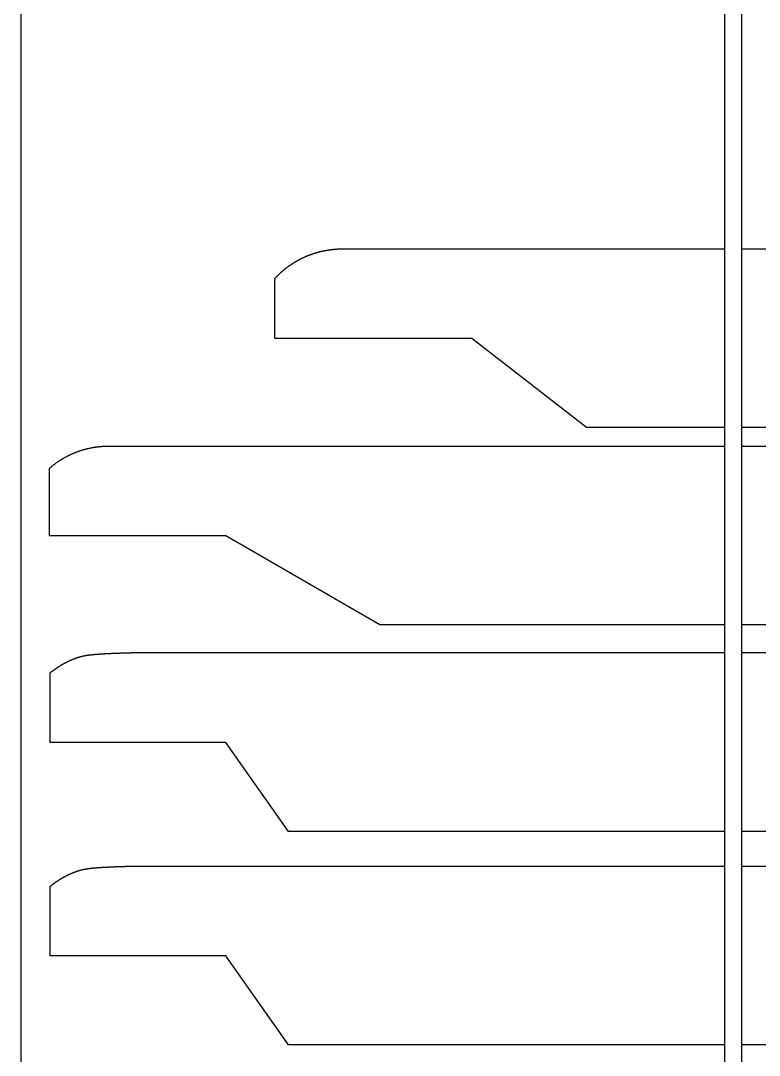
# Model space of a CAD drawing. Header units: inches. Extents: x -1514 to 1282, y -2074 to 286.
# Drawn here: x -494.03 to -485.56, y -1601.91 to -1590.04 of the extents above; entities that cross this region are included whole.
import ezdxf

# ---------------------------------------------------------------- set-up
doc = ezdxf.new("R2010")
doc.units = ezdxf.units.IN
doc.header["$LTSCALE"] = 0.1
doc.header["$MEASUREMENT"] = 0
doc.layers.add('pic', color=1, linetype='Continuous')

msp = doc.modelspace()

# ---------------------------------------------------------------- linework, layer by layer
at = {"color": 7, "linetype": 'Continuous', "lineweight": 25}
for points in [[(-485.96567, -1594.70935), (-486.15511, -1594.70935), (-486.3862, -1594.70935), (-486.6173, -1594.70935), (-486.84839, -1594.70935), (-487.07949, -1594.70935), (-487.31059, -1594.70935), (-487.54683, -1594.70935), (-488.8591, -1593.68933), (-491.11896, -1593.68933), (-491.11896, -1593.00008), (-491.11045, -1592.99083), (-491.10814, -1592.98833), (-491.10581, -1592.98584), (-491.10348, -1592.98336), (-491.10114, -1592.98088), (-491.09879, -1592.97842), (-491.09643, -1592.97596), (-491.09406, -1592.97351), (-491.09168, -1592.97106), (-491.08929, -1592.96863), (-491.0869, -1592.9662), (-491.08449, -1592.96378), (-491.08207, -1592.96137), (-491.07965, -1592.95896), (-491.07722, -1592.95657), (-491.07478, -1592.95418), (-491.07233, -1592.9518), (-491.06987, -1592.94943), (-491.0674, -1592.94706), (-491.06493, -1592.94471), (-491.06245, -1592.94236), (-491.05995, -1592.94002), (-491.05745, -1592.93769), (-491.05494, -1592.93537), (-491.05243, -1592.93306), (-491.0499, -1592.93075), (-491.04737, -1592.92845), (-491.04483, -1592.92616), (-491.04228, -1592.92388), (-491.03972, -1592.92161), (-491.03715, -1592.91935), (-491.03458, -1592.91709), (-491.032, -1592.91485), (-491.02941, -1592.91261), (-491.02681, -1592.91038), (-491.02421, -1592.90816), (-491.0216, -1592.90595), (-491.01898, -1592.90374), (-491.01635, -1592.90155), (-491.01371, -1592.89936), (-491.01107, -1592.89719), (-491.00842, -1592.89502), (-491.00576, -1592.89286), (-491.0031, -1592.89071), (-491.00043, -1592.88857), (-490.99775, -1592.88643), (-490.99506, -1592.88431), (-490.99237, -1592.8822), (-490.98967, -1592.88009), (-490.98696, -1592.87799), (-490.98424, -1592.87591), (-490.98152, -1592.87383), (-490.97879, -1592.87176), (-490.97606, -1592.8697), (-490.97331, -1592.86765), (-490.97057, -1592.86561), (-490.96781, -1592.86357), (-490.96505, -1592.86155), (-490.96228, -1592.85954), (-490.9595, -1592.85753), (-490.95672, -1592.85554), (-490.95393, -1592.85355), (-490.95114, -1592.85158), (-490.94834, -1592.84961), (-490.94553, -1592.84765), (-490.94271, -1592.8457), (-490.93989, -1592.84377), (-490.93707, -1592.84184), (-490.93424, -1592.83992), (-490.9314, -1592.83801), (-490.92855, -1592.83611), (-490.9257, -1592.83422), (-490.92285, -1592.83234), (-490.91998, -1592.83047), (-490.91712, -1592.82861), (-490.91424, -1592.82676), (-490.91136, -1592.82492), (-490.90848, -1592.82308), (-490.90559, -1592.82126), (-490.90269, -1592.81945), (-490.89979, -1592.81765), (-490.89688, -1592.81586), (-490.89397, -1592.81408), (-490.89105, -1592.81231), (-490.88813, -1592.81054), (-490.8852, -1592.80879), (-490.88227, -1592.80705), (-490.87933, -1592.80532), (-490.87638, -1592.8036), (-490.87343, -1592.80189), (-490.87048, -1592.80019), (-490.86752, -1592.7985), (-490.86455, -1592.79682), (-490.86159, -1592.79515), (-490.85861, -1592.79349), (-490.85563, -1592.79184), (-490.85265, -1592.7902), (-490.84966, -1592.78858), (-490.84667, -1592.78696), (-490.84367, -1592.78535), (-490.84067, -1592.78375), (-490.83765, -1592.78217), (-490.83464, -1592.78059), (-490.83161, -1592.77902), (-490.82858, -1592.77746), (-490.82555, -1592.77591), (-490.82251, -1592.77437), (-490.81946, -1592.77284), (-490.81641, -1592.77132), (-490.81335, -1592.76981), (-490.81029, -1592.76831), (-490.80722, -1592.76682), (-490.80415, -1592.76534), (-490.80107, -1592.76387), (-490.79798, -1592.76241), (-490.79489, -1592.76096), (-490.7918, -1592.75951), (-490.7887, -1592.75808), (-490.78559, -1592.75666), (-490.78248, -1592.75525), (-490.77937, -1592.75385), (-490.77625, -1592.75246), (-490.77312, -1592.75107), (-490.76999, -1592.7497), (-490.76686, -1592.74834), (-490.76372, -1592.74699), (-490.76057, -1592.74565), (-490.75742, -1592.74432), (-490.75427, -1592.74299), (-490.75111, -1592.74168), (-490.74795, -1592.74038), (-490.74478, -1592.73909), (-490.74161, -1592.73781), (-490.73844, -1592.73654), (-490.73526, -1592.73527), (-490.73207, -1592.73402), (-490.72889, -1592.73278), (-490.72569, -1592.73155), (-490.7225, -1592.73033), (-490.7193, -1592.72912), (-490.71609, -1592.72792), (-490.71288, -1592.72673), (-490.70967, -1592.72555), (-490.70645, -1592.72437), (-490.70323, -1592.72321), (-490.70001, -1592.72206), (-490.69678, -1592.72092), (-490.69355, -1592.7198), (-490.69032, -1592.71868), (-490.68708, -1592.71757), (-490.68384, -1592.71647), (-490.68059, -1592.71538), (-490.67734, -1592.7143), (-490.67409, -1592.71323), (-490.67084, -1592.71217), (-490.66758, -1592.71113), (-490.66432, -1592.71009), (-490.66105, -1592.70906), (-490.65778, -1592.70805), (-490.65451, -1592.70704), (-490.65124, -1592.70604), (-490.64796, -1592.70506), (-490.64468, -1592.70408), (-490.6414, -1592.70312), (-490.63811, -1592.70216), (-490.63483, -1592.70122), (-490.63154, -1592.70029), (-490.62824, -1592.69936), (-490.62495, -1592.69845), (-490.62165, -1592.69755), (-490.61835, -1592.69666), (-490.61504, -1592.69578), (-490.61174, -1592.6949), (-490.60843, -1592.69404), (-490.60512, -1592.69319), (-490.6018, -1592.69235), (-490.59849, -1592.69153), (-490.59517, -1592.69071), (-490.59185, -1592.6899), (-490.58853, -1592.6891), (-490.58521, -1592.68832), (-490.58188, -1592.68754), (-490.57855, -1592.68677), (-490.57522, -1592.68602), (-490.57189, -1592.68528), (-490.56856, -1592.68454), (-490.56523, -1592.68382), (-490.56189, -1592.68311), (-490.55855, -1592.6824), (-490.55521, -1592.68171), (-490.55187, -1592.68103), (-490.54853, -1592.68036), (-490.54519, -1592.6797), (-490.54184, -1592.67906), (-490.53849, -1592.67842), (-490.53515, -1592.67779), (-490.5318, -1592.67718), (-490.52845, -1592.67657), (-490.5251, -1592.67598), (-490.52174, -1592.67539), (-490.51839, -1592.67482), (-490.515, -1592.67425), (-490.51162, -1592.6737), (-490.50823, -1592.67315), (-490.50483, -1592.67261), (-490.50144, -1592.67209), (-490.49805, -1592.67157), (-490.49465, -1592.67107), (-490.49125, -1592.67058), (-490.48785, -1592.67009), (-490.48445, -1592.66962), (-490.48104, -1592.66916), (-490.47764, -1592.66871), (-490.47423, -1592.66827), (-490.47082, -1592.66784), (-490.46741, -1592.66742), (-490.464, -1592.66701), (-490.46058, -1592.66662), (-490.45717, -1592.66623), (-490.45375, -1592.66585), (-490.45033, -1592.66549), (-490.44691, -1592.66513), (-490.4435, -1592.66479), (-490.44007, -1592.66445), (-490.43665, -1592.66413), (-490.43323, -1592.66381), (-490.42981, -1592.66351), (-490.42638, -1592.66322), (-490.42295, -1592.66294), (-490.41953, -1592.66267), (-490.4161, -1592.66241), (-490.41267, -1592.66216), (-490.40924, -1592.66192), (-490.40581, -1592.66169), (-490.40238, -1592.66148), (-490.39895, -1592.66127), (-490.39552, -1592.66107), (-490.39209, -1592.66089), (-490.38866, -1592.66071), (-490.38523, -1592.66055), (-490.38179, -1592.66039), (-490.37836, -1592.66025), (-490.37493, -1592.66012), (-490.3715, -1592.65999), (-490.36806, -1592.65988), (-490.36463, -1592.65978), (-490.3612, -1592.65969), (-490.35776, -1592.65961), (-490.35433, -1592.65954), (-490.3509, -1592.65949), (-490.34746, -1592.65944), (-490.34403, -1592.6594), (-490.3406, -1592.65937), (-490.33717, -1592.65936), (-490.33375, -1592.65935), (-485.96567, -1592.65935)], [(-485.76567, -1592.65935), (-458.15552, -1592.65935)], [(-463.59157, -1594.66939), (-463.59157, -1593.70939), (-463.96039, -1593.70935), (-463.96039, -1594.70935), (-473.82463, -1594.70935), (-473.82463, -1593.70935), (-474.57463, -1593.70935), (-474.57463, -1594.70935), (-484.62463, -1594.70935), (-484.62463, -1593.70935), (-484.97463, -1593.70935), (-484.97463, -1594.70935), (-485.23072, -1594.70935), (-485.46182, -1594.70935), (-485.69291, -1594.70935), (-485.76567, -1594.70935)], [(-485.96567, -1596.97199), (-486.13072, -1596.97199), (-486.60305, -1596.97199), (-487.07538, -1596.97199), (-487.5477, -1596.97199), (-488.02003, -1596.97199), (-488.49236, -1596.97199), (-488.96469, -1596.97199), (-489.43701, -1596.97199), (-489.91604, -1596.97199), (-491.68281, -1595.95195), (-493.70111, -1595.95195), (-493.70111, -1595.17495), (-493.68806, -1595.16384), (-493.68372, -1595.16018), (-493.67936, -1595.15655), (-493.67498, -1595.15295), (-493.67057, -1595.14937), (-493.66615, -1595.14581), (-493.6617, -1595.14228), (-493.65723, -1595.13877), (-493.65273, -1595.13528), (-493.64822, -1595.13182), (-493.64369, -1595.12839), (-493.63913, -1595.12498), (-493.63456, -1595.1216), (-493.62997, -1595.11824), (-493.62535, -1595.1149), (-493.62072, -1595.11159), (-493.61606, -1595.10831), (-493.61139, -1595.10505), (-493.6067, -1595.10182), (-493.60199, -1595.09861), (-493.59726, -1595.09543), (-493.59251, -1595.09228), (-493.58775, -1595.08915), (-493.58297, -1595.08605), (-493.57817, -1595.08297), (-493.57335, -1595.07993), (-493.56851, -1595.0769), (-493.56366, -1595.07391), (-493.55879, -1595.07094), (-493.55391, -1595.068), (-493.54901, -1595.06509), (-493.54409, -1595.0622), (-493.53916, -1595.05934), (-493.53421, -1595.05651), (-493.52925, -1595.0537), (-493.52427, -1595.05093), (-493.51928, -1595.04818), (-493.51427, -1595.04546), (-493.50924, -1595.04276), (-493.50421, -1595.0401), (-493.49916, -1595.03746), (-493.49409, -1595.03485), (-493.48901, -1595.03227), (-493.48392, -1595.02972), (-493.47882, -1595.0272), (-493.4737, -1595.02471), (-493.46857, -1595.02224), (-493.46343, -1595.01981), (-493.45827, -1595.0174), (-493.45311, -1595.01503), (-493.44793, -1595.01268), (-493.44274, -1595.01036), (-493.43754, -1595.00808), (-493.43233, -1595.00582), (-493.4271, -1595.00359), (-493.42187, -1595.00139), (-493.41662, -1594.99923), (-493.41137, -1594.99709), (-493.40611, -1594.99498), (-493.40083, -1594.99291), (-493.39555, -1594.99086), (-493.39025, -1594.98885), (-493.38494, -1594.98686), (-493.37961, -1594.9849), (-493.37427, -1594.98297), (-493.36892, -1594.98107), (-493.36356, -1594.9792), (-493.35819, -1594.97736), (-493.3528, -1594.97555), (-493.3474, -1594.97377), (-493.342, -1594.97201), (-493.33658, -1594.97029), (-493.33115, -1594.9686), (-493.32571, -1594.96693), (-493.32026, -1594.9653), (-493.3148, -1594.9637), (-493.30933, -1594.96212), (-493.30385, -1594.96058), (-493.29836, -1594.95906), (-493.29286, -1594.95757), (-493.28735, -1594.95612), (-493.28184, -1594.95469), (-493.27632, -1594.9533), (-493.27078, -1594.95193), (-493.26525, -1594.95059), (-493.2597, -1594.94929), (-493.25414, -1594.94801), (-493.24858, -1594.94677), (-493.24302, -1594.94555), (-493.23744, -1594.94436), (-493.23186, -1594.94321), (-493.22627, -1594.94208), (-493.22068, -1594.94099), (-493.21508, -1594.93992), (-493.20948, -1594.93889), (-493.20387, -1594.93788), (-493.19825, -1594.93691), (-493.19263, -1594.93597), (-493.18701, -1594.93505), (-493.18138, -1594.93417), (-493.17575, -1594.93332), (-493.17012, -1594.9325), (-493.16448, -1594.93171), (-493.15884, -1594.93095), (-493.15319, -1594.93022), (-493.14754, -1594.92952), (-493.14189, -1594.92885), (-493.13624, -1594.92822), (-493.13058, -1594.92761), (-493.12493, -1594.92703), (-493.11927, -1594.92649), (-493.11361, -1594.92598), (-493.10795, -1594.9255), (-493.10229, -1594.92504), (-493.09662, -1594.92462), (-493.09096, -1594.92424), (-493.0853, -1594.92388), (-493.07964, -1594.92355), (-493.07397, -1594.92326), (-493.06831, -1594.92299), (-493.06265, -1594.92276), (-493.05692, -1594.92256), (-493.05118, -1594.92239), (-493.04544, -1594.92224), (-493.03971, -1594.92214), (-493.03397, -1594.92206), (-493.02823, -1594.92201), (-493.02253, -1594.92199), (-485.96567, -1594.92199)], [(-485.76567, -1594.92199), (-458.15552, -1594.92199)], [(-458.15552, -1596.97199), (-463.3245, -1596.97199), (-463.3245, -1595.97199), (-463.6745, -1595.97199), (-463.6745, -1596.97199), (-473.53874, -1596.97199), (-473.53874, -1595.97199), (-474.28874, -1595.97199), (-474.28874, -1596.97199), (-484.33874, -1596.97199), (-484.33874, -1595.97199), (-484.68874, -1595.97199), (-484.68874, -1596.97199), (-485.18607, -1596.97199), (-485.6584, -1596.97199), (-485.76567, -1596.97199)], [(-485.96567, -1599.34064), (-490.96413, -1599.34064), (-491.68166, -1598.32064), (-493.69368, -1598.32064), (-493.69368, -1597.52112), (-493.68251, -1597.5122), (-493.68071, -1597.51077), (-493.67891, -1597.50935), (-493.67711, -1597.50793), (-493.6753, -1597.50652), (-493.67349, -1597.5051), (-493.67168, -1597.5037), (-493.66986, -1597.5023), (-493.66804, -1597.5009), (-493.66622, -1597.4995), (-493.66439, -1597.49811), (-493.66256, -1597.49673), (-493.66073, -1597.49534), (-493.65889, -1597.49396), (-493.65705, -1597.49259), (-493.6552, -1597.49122), (-493.65336, -1597.48985), (-493.65151, -1597.48849), (-493.64965, -1597.48713), (-493.64779, -1597.48578), (-493.64593, -1597.48443), (-493.64407, -1597.48308), (-493.6422, -1597.48174), (-493.64033, -1597.48041), (-493.63846, -1597.47907), (-493.63658, -1597.47774), (-493.6347, -1597.47642), (-493.63282, -1597.4751), (-493.63093, -1597.47378), (-493.62904, -1597.47247), (-493.62715, -1597.47116), (-493.62525, -1597.46985), (-493.62335, -1597.46855), (-493.62145, -1597.46726), (-493.61954, -1597.46597), (-493.61763, -1597.46468), (-493.61572, -1597.4634), (-493.61381, -1597.46212), (-493.61189, -1597.46084), (-493.60997, -1597.45957), (-493.60804, -1597.45831), (-493.60611, -1597.45704), (-493.60418, -1597.45579), (-493.60225, -1597.45453), (-493.60032, -1597.45328), (-493.59838, -1597.45204), (-493.59644, -1597.4508), (-493.59449, -1597.44956), (-493.59254, -1597.44833), (-493.59059, -1597.4471), (-493.58864, -1597.44588), (-493.58668, -1597.44466), (-493.58472, -1597.44344), (-493.58276, -1597.44223), (-493.5808, -1597.44103), (-493.57883, -1597.43983), (-493.57686, -1597.43863), (-493.57489, -1597.43744), (-493.57291, -1597.43625), (-493.57093, -1597.43506), (-493.56895, -1597.43388), (-493.56697, -1597.43271), (-493.56498, -1597.43154), (-493.56299, -1597.43037), (-493.561, -1597.42921), (-493.55901, -1597.42805), (-493.55701, -1597.4269), (-493.55501, -1597.42575), (-493.55301, -1597.42461), (-493.551, -1597.42347), (-493.54899, -1597.42233), (-493.54698, -1597.4212), (-493.54497, -1597.42007), (-493.54296, -1597.41895), (-493.54094, -1597.41784), (-493.53892, -1597.41672), (-493.5369, -1597.41562), (-493.53487, -1597.41451), (-493.53284, -1597.41341), (-493.53081, -1597.41232), (-493.52878, -1597.41123), (-493.52675, -1597.41014), (-493.52471, -1597.40906), (-493.52267, -1597.40799), (-493.52063, -1597.40691), (-493.51858, -1597.40585), (-493.51654, -1597.40479), (-493.51449, -1597.40373), (-493.51244, -1597.40267), (-493.51038, -1597.40163), (-493.50833, -1597.40058), (-493.50627, -1597.39954), (-493.50421, -1597.39851), (-493.50215, -1597.39748), (-493.50008, -1597.39645), (-493.49801, -1597.39543), (-493.49595, -1597.39442), (-493.49387, -1597.39341), (-493.4918, -1597.3924), (-493.48972, -1597.3914), (-493.48765, -1597.3904), (-493.48557, -1597.38941), (-493.48349, -1597.38842), (-493.4814, -1597.38744), (-493.47932, -1597.38646), (-493.47723, -1597.38549), (-493.47514, -1597.38452), (-493.47305, -1597.38355), (-493.47095, -1597.38259), (-493.46886, -1597.38164), (-493.46676, -1597.38069), (-493.46466, -1597.37975), (-493.46256, -1597.37881), (-493.46045, -1597.37787), (-493.45835, -1597.37694), (-493.45624, -1597.37602), (-493.45413, -1597.3751), (-493.45202, -1597.37418), (-493.4499, -1597.37327), (-493.44779, -1597.37236), (-493.44567, -1597.37146), (-493.44355, -1597.37057), (-493.44143, -1597.36967), (-493.43931, -1597.36879), (-493.43718, -1597.36791), (-493.43506, -1597.36703), (-493.43293, -1597.36616), (-493.4308, -1597.36529), (-493.42867, -1597.36443), (-493.42654, -1597.36357), (-493.4244, -1597.36272), (-493.42227, -1597.36188), (-493.42013, -1597.36103), (-493.41799, -1597.3602), (-493.41585, -1597.35936), (-493.41371, -1597.35854), (-493.41156, -1597.35772), (-493.40942, -1597.3569), (-493.40727, -1597.35609), (-493.40512, -1597.35528), (-493.40297, -1597.35448), (-493.40082, -1597.35368), (-493.39866, -1597.35289), (-493.39651, -1597.3521), (-493.39435, -1597.35132), (-493.39219, -1597.35055), (-493.39003, -1597.34977), (-493.38787, -1597.34901), (-493.38572, -1597.34825), (-493.38518, -1597.34806), (-493.3849, -1597.34796), (-493.38463, -1597.34787), (-493.38353, -1597.34748), (-493.38135, -1597.34673), (-493.38025, -1597.34635), (-493.37914, -1597.34597), (-493.37804, -1597.34559), (-493.37693, -1597.34522), (-493.37582, -1597.34484), (-493.3747, -1597.34447), (-493.37358, -1597.34409), (-493.37245, -1597.34372), (-493.37132, -1597.34335), (-493.37019, -1597.34298), (-493.36905, -1597.34261), (-493.3679, -1597.34224), (-493.36675, -1597.34187), (-493.3656, -1597.3415), (-493.36443, -1597.34113), (-493.36326, -1597.34077), (-493.36209, -1597.3404), (-493.36091, -1597.34004), (-493.35972, -1597.33967), (-493.35853, -1597.33931), (-493.35793, -1597.33913), (-493.35732, -1597.33895), (-493.35672, -1597.33877), (-493.35611, -1597.33859), (-493.35551, -1597.33841), (-493.3549, -1597.33823), (-493.35429, -1597.33805), (-493.35367, -1597.33787), (-493.35306, -1597.33769), (-493.35244, -1597.33751), (-493.35182, -1597.33734), (-493.3512, -1597.33716), (-493.35058, -1597.33698), (-493.34995, -1597.3368), (-493.34932, -1597.33663), (-493.3487, -1597.33645), (-493.34806, -1597.33627), (-493.34743, -1597.3361), (-493.34679, -1597.33592), (-493.34615, -1597.33575), (-493.34551, -1597.33557), (-493.34487, -1597.3354), (-493.34423, -1597.33522), (-493.34358, -1597.33505), (-493.34293, -1597.33487), (-493.34228, -1597.3347), (-493.34162, -1597.33453), (-493.34096, -1597.33435), (-493.3403, -1597.33418), (-493.33964, -1597.33401), (-493.33898, -1597.33383), (-493.33831, -1597.33366), (-493.33764, -1597.33349), (-493.33697, -1597.33332), (-493.33629, -1597.33315), (-493.33561, -1597.33298), (-493.33493, -1597.33281), (-493.33425, -1597.33264), (-493.33356, -1597.33247), (-493.33287, -1597.3323), (-493.33218, -1597.33213), (-493.33149, -1597.33196), (-493.33079, -1597.33179), (-493.33009, -1597.33163), (-493.32939, -1597.33146), (-493.32868, -1597.33129), (-493.32797, -1597.33112), (-493.32726, -1597.33096), (-493.32655, -1597.33079), (-493.32583, -1597.33062), (-493.32511, -1597.33046), (-493.32438, -1597.33029), (-493.32366, -1597.33013), (-493.32293, -1597.32996), (-493.32219, -1597.3298), (-493.32146, -1597.32963), (-493.32072, -1597.32947), (-493.31998, -1597.32931), (-493.31923, -1597.32914), (-493.31848, -1597.32898), (-493.31773, -1597.32882), (-493.31697, -1597.32866), (-493.31621, -1597.32849), (-493.31545, -1597.32833), (-493.31468, -1597.32817), (-493.31391, -1597.32801), (-493.31314, -1597.32785), (-493.31236, -1597.32769), (-493.31158, -1597.32753), (-493.3108, -1597.32737), (-493.31001, -1597.32721), (-493.30922, -1597.32705), (-493.30843, -1597.32689), (-493.30763, -1597.32673), (-493.30682, -1597.32658), (-493.30602, -1597.32642), (-493.30521, -1597.32626), (-493.3044, -1597.3261), (-493.30358, -1597.32595), (-493.30276, -1597.32579), (-493.30193, -1597.32564), (-493.3011, -1597.32548), (-493.30027, -1597.32532), (-493.29943, -1597.32517), (-493.29859, -1597.32502), (-493.29775, -1597.32486), (-493.2969, -1597.32471), (-493.29605, -1597.32455), (-493.29519, -1597.3244), (-493.29433, -1597.32425), (-493.29346, -1597.32409), (-493.29259, -1597.32394), (-493.29172, -1597.32379), (-493.29084, -1597.32364), (-493.28996, -1597.32349), (-493.28907, -1597.32333), (-493.28818, -1597.32318), (-493.28728, -1597.32303), (-493.28638, -1597.32288), (-493.28548, -1597.32273), (-493.28457, -1597.32258), (-493.28366, -1597.32243), (-493.28274, -1597.32228), (-493.28182, -1597.32214), (-493.28089, -1597.32199), (-493.27996, -1597.32184), (-493.27902, -1597.32169), (-493.27808, -1597.32154), (-493.27714, -1597.3214), (-493.27619, -1597.32125), (-493.27523, -1597.3211), (-493.27427, -1597.32096), (-493.27331, -1597.32081), (-493.27234, -1597.32067), (-493.27136, -1597.32052), (-493.27038, -1597.32037), (-493.2694, -1597.32023), (-493.26841, -1597.32009), (-493.26741, -1597.31994), (-493.26641, -1597.3198), (-493.26542, -1597.31966), (-493.26441, -1597.31951), (-493.2634, -1597.31937), (-493.26238, -1597.31923), (-493.26135, -1597.31908), (-493.26032, -1597.31894), (-493.25929, -1597.3188), (-493.25824, -1597.31866), (-493.2572, -1597.31852), (-493.25615, -1597.31838), (-493.25509, -1597.31824), (-493.25403, -1597.3181), (-493.25296, -1597.31796), (-493.25189, -1597.31782), (-493.25081, -1597.31768), (-493.24972, -1597.31754), (-493.24863, -1597.3174), (-493.24754, -1597.31726), (-493.24643, -1597.31712), (-493.24533, -1597.31698), (-493.24422, -1597.31684), (-493.2431, -1597.31671), (-493.24197, -1597.31657), (-493.24084, -1597.31643), (-493.23971, -1597.3163), (-493.23857, -1597.31616), (-493.23742, -1597.31602), (-493.23626, -1597.31589), (-493.23511, -1597.31575), (-493.23394, -1597.31562), (-493.23277, -1597.31548), (-493.23159, -1597.31535), (-493.23041, -1597.31521), (-493.22922, -1597.31508), (-493.22802, -1597.31494), (-493.22682, -1597.31481), (-493.22561, -1597.31468), (-493.2244, -1597.31454), (-493.22318, -1597.31441), (-493.22256, -1597.31434), (-493.22195, -1597.31428), (-493.22133, -1597.31421), (-493.22071, -1597.31414), (-493.22009, -1597.31408), (-493.21947, -1597.31401), (-493.21885, -1597.31395), (-493.21823, -1597.31388), (-493.2176, -1597.31381), (-493.21698, -1597.31375), (-493.21635, -1597.31368), (-493.21572, -1597.31362), (-493.21509, -1597.31355), (-493.21445, -1597.31349), (-493.21382, -1597.31342), (-493.21318, -1597.31336), (-493.21254, -1597.31329), (-493.2119, -1597.31323), (-493.21126, -1597.31316), (-493.21062, -1597.3131), (-493.20997, -1597.31303), (-493.20933, -1597.31297), (-493.20868, -1597.3129), (-493.20803, -1597.31284), (-493.20738, -1597.31277), (-493.20672, -1597.31271), (-493.20607, -1597.31264), (-493.20541, -1597.31258), (-493.20475, -1597.31251), (-493.20409, -1597.31245), (-493.20343, -1597.31238), (-493.20277, -1597.31232), (-493.2021, -1597.31225), (-493.20144, -1597.31219), (-493.20077, -1597.31213), (-493.2001, -1597.31206), (-493.19943, -1597.312), (-493.19875, -1597.31193), (-493.19808, -1597.31187), (-493.1974, -1597.31181), (-493.19672, -1597.31174), (-493.19604, -1597.31168), (-493.19536, -1597.31162), (-493.19468, -1597.31155), (-493.19399, -1597.31149), (-493.1933, -1597.31142), (-493.19261, -1597.31136), (-493.19192, -1597.3113), (-493.19123, -1597.31124), (-493.19054, -1597.31117), (-493.18984, -1597.31111), (-493.18914, -1597.31105), (-493.18844, -1597.31098), (-493.18774, -1597.31092), (-493.18704, -1597.31086), (-493.18633, -1597.31079), (-493.18563, -1597.31073), (-493.18492, -1597.31067), (-493.18421, -1597.31061), (-493.1835, -1597.31054), (-493.18278, -1597.31048), (-493.18207, -1597.31042), (-493.18135, -1597.31036), (-493.18063, -1597.31029), (-493.17991, -1597.31023), (-493.17918, -1597.31017), (-493.17846, -1597.31011), (-493.17773, -1597.31005), (-493.177, -1597.30998), (-493.17627, -1597.30992), (-493.17554, -1597.30986), (-493.17481, -1597.3098), (-493.17407, -1597.30974), (-493.17333, -1597.30967), (-493.17259, -1597.30961), (-493.17185, -1597.30955), (-493.17111, -1597.30949), (-493.17036, -1597.30943), (-493.16961, -1597.30937), (-493.16887, -1597.3093), (-493.16811, -1597.30924), (-493.16736, -1597.30918), (-493.16661, -1597.30912), (-493.16585, -1597.30906), (-493.16509, -1597.309), (-493.16433, -1597.30894), (-493.16357, -1597.30888), (-493.1628, -1597.30882), (-493.16204, -1597.30876), (-493.16127, -1597.30869), (-493.1605, -1597.30863), (-493.15973, -1597.30857), (-493.15895, -1597.30851), (-493.15818, -1597.30845), (-493.1574, -1597.30839), (-493.15662, -1597.30833), (-493.15584, -1597.30827), (-493.15505, -1597.30821), (-493.15427, -1597.30815), (-493.15348, -1597.30809), (-493.15269, -1597.30803), (-493.1519, -1597.30797), (-493.15111, -1597.30791), (-493.15031, -1597.30785), (-493.14951, -1597.30779), (-493.14871, -1597.30773), (-493.14791, -1597.30767), (-493.14711, -1597.30761), (-493.1463, -1597.30755), (-493.1455, -1597.30749), (-493.14469, -1597.30743), (-493.14388, -1597.30737), (-493.14306, -1597.30731), (-493.14225, -1597.30726), (-493.14143, -1597.3072), (-493.14061, -1597.30714), (-493.13979, -1597.30708), (-493.13896, -1597.30702), (-493.13814, -1597.30696), (-493.13731, -1597.3069), (-493.13648, -1597.30684), (-493.13565, -1597.30678), (-493.13482, -1597.30672), (-493.13398, -1597.30667), (-493.13314, -1597.30661), (-493.1323, -1597.30655), (-493.13146, -1597.30649), (-493.13062, -1597.30643), (-493.12977, -1597.30637), (-493.12892, -1597.30631), (-493.12807, -1597.30626), (-493.12722, -1597.3062), (-493.12636, -1597.30614), (-493.12551, -1597.30608), (-493.12465, -1597.30602), (-493.12379, -1597.30596), (-493.12293, -1597.30591), (-493.12206, -1597.30585), (-493.12119, -1597.30579), (-493.12032, -1597.30573), (-493.11945, -1597.30568), (-493.11858, -1597.30562), (-493.1177, -1597.30556), (-493.11683, -1597.3055), (-493.11595, -1597.30544), (-493.11506, -1597.30539), (-493.11418, -1597.30533), (-493.11329, -1597.30527), (-493.11241, -1597.30522), (-493.11152, -1597.30516), (-493.11062, -1597.3051), (-493.10973, -1597.30504), (-493.10883, -1597.30499), (-493.10793, -1597.30493), (-493.10703, -1597.30487), (-493.10613, -1597.30482), (-493.10522, -1597.30476), (-493.10431, -1597.3047), (-493.1034, -1597.30465), (-493.10249, -1597.30459), (-493.10158, -1597.30453), (-493.10066, -1597.30448), (-493.09974, -1597.30442), (-493.09882, -1597.30436), (-493.09789, -1597.30431), (-493.09697, -1597.30425), (-493.09604, -1597.30419), (-493.09511, -1597.30414), (-493.09418, -1597.30408), (-493.09324, -1597.30402), (-493.09231, -1597.30397), (-493.09137, -1597.30391), (-493.09043, -1597.30386), (-493.08948, -1597.3038), (-493.08854, -1597.30374), (-493.08759, -1597.30369), (-493.08664, -1597.30363), (-493.08569, -1597.30358), (-493.08473, -1597.30352), (-493.08378, -1597.30347), (-493.08282, -1597.30341), (-493.08185, -1597.30336), (-493.08089, -1597.3033), (-493.07992, -1597.30324), (-493.07896, -1597.30319), (-493.07799, -1597.30313), (-493.07701, -1597.30308), (-493.07604, -1597.30302), (-493.07506, -1597.30297), (-493.07408, -1597.30291), (-493.0731, -1597.30286), (-493.07211, -1597.3028), (-493.07112, -1597.30275), (-493.07014, -1597.30269), (-493.06914, -1597.30264), (-493.06815, -1597.30258), (-493.06715, -1597.30253), (-493.06615, -1597.30248), (-493.06515, -1597.30242), (-493.06415, -1597.30237), (-493.06314, -1597.30231), (-493.06214, -1597.30226), (-493.06113, -1597.3022), (-493.06011, -1597.30215), (-493.0591, -1597.30209), (-493.05808, -1597.30204), (-493.05706, -1597.30199), (-493.05604, -1597.30193), (-493.05501, -1597.30188), (-493.05399, -1597.30182), (-493.05296, -1597.30177), (-493.05193, -1597.30172), (-493.05089, -1597.30166), (-493.04985, -1597.30161), (-493.04882, -1597.30155), (-493.04777, -1597.3015), (-493.04673, -1597.30145), (-493.04568, -1597.30139), (-493.04463, -1597.30134), (-493.04358, -1597.30129), (-493.04253, -1597.30123), (-493.04147, -1597.30118), (-493.04042, -1597.30113), (-493.03935, -1597.30107), (-493.03829, -1597.30102), (-493.03722, -1597.30097), (-493.03616, -1597.30091), (-493.03509, -1597.30086), (-493.03401, -1597.30081), (-493.03294, -1597.30076), (-493.03186, -1597.3007), (-493.03078, -1597.30065), (-493.02969, -1597.3006), (-493.02861, -1597.30054), (-493.02752, -1597.30049), (-493.02643, -1597.30044), (-493.02534, -1597.30039), (-493.02424, -1597.30033), (-493.02314, -1597.30028), (-493.02204, -1597.30023), (-493.02094, -1597.30018), (-493.01983, -1597.30012), (-493.01873, -1597.30007), (-493.01762, -1597.30002), (-493.0165, -1597.29997), (-493.01539, -1597.29992), (-493.01427, -1597.29986), (-493.01315, -1597.29981), (-493.01202, -1597.29976), (-493.0109, -1597.29971), (-493.00977, -1597.29966), (-493.00864, -1597.2996), (-493.00751, -1597.29955), (-493.00637, -1597.2995), (-493.00523, -1597.29945), (-493.00409, -1597.2994), (-493.00295, -1597.29935), (-493.0018, -1597.29929), (-493.00065, -1597.29924), (-492.9995, -1597.29919), (-492.99834, -1597.29914), (-492.99719, -1597.29909), (-492.99603, -1597.29904), (-492.99487, -1597.29899), (-492.9937, -1597.29894), (-492.99254, -1597.29888), (-492.99137, -1597.29883), (-492.99019, -1597.29878), (-492.98902, -1597.29873), (-492.98784, -1597.29868), (-492.98666, -1597.29863), (-492.98548, -1597.29858), (-492.98429, -1597.29853), (-492.9831, -1597.29848), (-492.98191, -1597.29843), (-492.98072, -1597.29838), (-492.97952, -1597.29833), (-492.97832, -1597.29828), (-492.97712, -1597.29823), (-492.97592, -1597.29818), (-492.97471, -1597.29812), (-492.9735, -1597.29807), (-492.97229, -1597.29802), (-492.97108, -1597.29797), (-492.96986, -1597.29792), (-492.96864, -1597.29787), (-492.96742, -1597.29782), (-492.96619, -1597.29777), (-492.96496, -1597.29772), (-492.96373, -1597.29767), (-492.9625, -1597.29762), (-492.96126, -1597.29757), (-492.96002, -1597.29753), (-492.95878, -1597.29748), (-492.95754, -1597.29743), (-492.95629, -1597.29738), (-492.95504, -1597.29733), (-492.95379, -1597.29728), (-492.95253, -1597.29723), (-492.95127, -1597.29718), (-492.95001, -1597.29713), (-492.94875, -1597.29708), (-492.94748, -1597.29703), (-492.94621, -1597.29698), (-492.94494, -1597.29693), (-492.94367, -1597.29688), (-492.94239, -1597.29683), (-492.94111, -1597.29679), (-492.93983, -1597.29674), (-492.93854, -1597.29669), (-492.93725, -1597.29664), (-492.93596, -1597.29659), (-492.93467, -1597.29654), (-492.93337, -1597.29649), (-492.93207, -1597.29644), (-492.93077, -1597.2964), (-492.92946, -1597.29635), (-492.92815, -1597.2963), (-492.92684, -1597.29625), (-492.92553, -1597.2962), (-492.92421, -1597.29615), (-492.92289, -1597.2961), (-492.92157, -1597.29606), (-492.92025, -1597.29601), (-492.91892, -1597.29596), (-492.91759, -1597.29591), (-492.91626, -1597.29586), (-492.91492, -1597.29582), (-492.91358, -1597.29577), (-492.91224, -1597.29572), (-492.91089, -1597.29567), (-492.90954, -1597.29562), (-492.90819, -1597.29558), (-492.90684, -1597.29553), (-492.90548, -1597.29548), (-492.90412, -1597.29543), (-492.90276, -1597.29539), (-492.9014, -1597.29534), (-492.90003, -1597.29529), (-492.89866, -1597.29524), (-492.89729, -1597.2952), (-492.89591, -1597.29515), (-492.89453, -1597.2951), (-492.89315, -1597.29505), (-492.89176, -1597.29501), (-492.89037, -1597.29496), (-492.88898, -1597.29491), (-492.88759, -1597.29487), (-492.88619, -1597.29482), (-492.88479, -1597.29477), (-492.88339, -1597.29472), (-492.88198, -1597.29468), (-492.88057, -1597.29463), (-492.87916, -1597.29458), (-492.87775, -1597.29454), (-492.87633, -1597.29449), (-492.87491, -1597.29444), (-492.87348, -1597.2944), (-492.87206, -1597.29435), (-492.87063, -1597.2943), (-492.8692, -1597.29426), (-492.86776, -1597.29421), (-492.86632, -1597.29416), (-492.86488, -1597.29412), (-492.86344, -1597.29407), (-492.86199, -1597.29403), (-492.86054, -1597.29398), (-492.85908, -1597.29393), (-492.85763, -1597.29389), (-492.85617, -1597.29384), (-492.85471, -1597.2938), (-492.85324, -1597.29375), (-492.85177, -1597.2937), (-492.8503, -1597.29366), (-492.84883, -1597.29361), (-492.84735, -1597.29357), (-492.84587, -1597.29352), (-492.84438, -1597.29347), (-492.8429, -1597.29343), (-492.84141, -1597.29338), (-492.83991, -1597.29334), (-492.83842, -1597.29329), (-492.83692, -1597.29325), (-492.83542, -1597.2932), (-492.83391, -1597.29316), (-492.8324, -1597.29311), (-492.83089, -1597.29307), (-492.82938, -1597.29302), (-492.82786, -1597.29298), (-492.82634, -1597.29293), (-492.82482, -1597.29289), (-492.82329, -1597.29284), (-492.82176, -1597.2928), (-492.82023, -1597.29275), (-492.81869, -1597.29271), (-492.81715, -1597.29266), (-492.81561, -1597.29262), (-492.81407, -1597.29257), (-492.81252, -1597.29253), (-492.81097, -1597.29248), (-492.80941, -1597.29244), (-492.80785, -1597.29239), (-492.80629, -1597.29235), (-492.80473, -1597.2923), (-492.80316, -1597.29226), (-492.80159, -1597.29221), (-492.80002, -1597.29217), (-492.79844, -1597.29213), (-492.79686, -1597.29208), (-492.79528, -1597.29204), (-492.79369, -1597.29199), (-492.7921, -1597.29195), (-492.79051, -1597.2919), (-492.78891, -1597.29186), (-492.78731, -1597.29182), (-492.78571, -1597.29177), (-492.78411, -1597.29173), (-492.7825, -1597.29168), (-492.78089, -1597.29164), (-492.77927, -1597.2916), (-492.77765, -1597.29155), (-492.77603, -1597.29151), (-492.77441, -1597.29147), (-492.77278, -1597.29142), (-492.77115, -1597.29138), (-492.76951, -1597.29134), (-492.76788, -1597.29129), (-492.76624, -1597.29125), (-492.76459, -1597.29121), (-492.76295, -1597.29116), (-492.76129, -1597.29112), (-492.75964, -1597.29108), (-492.75798, -1597.29103), (-492.75632, -1597.29099), (-492.75466, -1597.29095), (-492.75299, -1597.2909), (-492.75132, -1597.29086), (-492.74965, -1597.29082), (-492.74797, -1597.29077), (-492.74629, -1597.29073), (-492.74461, -1597.29069), (-492.74261, -1597.29064), (-485.96567, -1597.29064)], [(-485.76567, -1597.29064), (-458.15552, -1597.29064)], [(-458.15552, -1599.34064), (-461.35305, -1599.34064), (-461.35305, -1598.34064), (-461.70305, -1598.34064), (-461.70305, -1599.34064), (-471.56729, -1599.34064), (-471.56729, -1598.34064), (-472.31729, -1598.34064), (-472.31729, -1599.34064), (-482.36729, -1599.34064), (-482.36729, -1598.34064), (-482.71729, -1598.34064), (-482.71729, -1599.34064), (-485.76567, -1599.34064)], [(-485.96567, -1601.78932), (-490.96413, -1601.78932), (-491.68166, -1600.76932), (-493.69368, -1600.76932), (-493.69368, -1599.9698), (-493.68251, -1599.96088), (-493.68071, -1599.95945), (-493.67891, -1599.95803), (-493.67711, -1599.95661), (-493.6753, -1599.9552), (-493.67349, -1599.95379), (-493.67168, -1599.95238), (-493.66986, -1599.95098), (-493.66804, -1599.94958), (-493.66622, -1599.94819), (-493.66439, -1599.94679), (-493.66256, -1599.94541), (-493.66073, -1599.94403), (-493.65889, -1599.94265), (-493.65705, -1599.94127), (-493.6552, -1599.9399), (-493.65336, -1599.93854), (-493.65151, -1599.93717), (-493.64965, -1599.93582), (-493.64779, -1599.93446), (-493.64593, -1599.93311), (-493.64407, -1599.93177), (-493.6422, -1599.93043), (-493.64033, -1599.92909), (-493.63846, -1599.92775), (-493.63658, -1599.92643), (-493.6347, -1599.9251), (-493.63282, -1599.92378), (-493.63093, -1599.92246), (-493.62904, -1599.92115), (-493.62715, -1599.91984), (-493.62525, -1599.91854), (-493.62335, -1599.91724), (-493.62145, -1599.91594), (-493.61954, -1599.91465), (-493.61763, -1599.91336), (-493.61572, -1599.91208), (-493.61381, -1599.9108), (-493.61189, -1599.90952), (-493.60997, -1599.90825), (-493.60804, -1599.90699), (-493.60611, -1599.90573), (-493.60418, -1599.90447), (-493.60225, -1599.90321), (-493.60032, -1599.90197), (-493.59838, -1599.90072), (-493.59644, -1599.89948), (-493.59449, -1599.89824), (-493.59254, -1599.89701), (-493.59059, -1599.89578), (-493.58864, -1599.89456), (-493.58668, -1599.89334), (-493.58472, -1599.89213), (-493.58276, -1599.89092), (-493.5808, -1599.88971), (-493.57883, -1599.88851), (-493.57686, -1599.88731), (-493.57489, -1599.88612), (-493.57291, -1599.88493), (-493.57093, -1599.88375), (-493.56895, -1599.88257), (-493.56697, -1599.88139), (-493.56498, -1599.88022), (-493.56299, -1599.87905), (-493.561, -1599.87789), (-493.55901, -1599.87674), (-493.55701, -1599.87558), (-493.55501, -1599.87443), (-493.55301, -1599.87329), (-493.551, -1599.87215), (-493.54899, -1599.87101), (-493.54698, -1599.86988), (-493.54497, -1599.86876), (-493.54296, -1599.86764), (-493.54094, -1599.86652), (-493.53892, -1599.86541), (-493.5369, -1599.8643), (-493.53487, -1599.86319), (-493.53284, -1599.8621), (-493.53081, -1599.861), (-493.52878, -1599.85991), (-493.52675, -1599.85883), (-493.52471, -1599.85774), (-493.52267, -1599.85667), (-493.52063, -1599.8556), (-493.51858, -1599.85453), (-493.51654, -1599.85347), (-493.51449, -1599.85241), (-493.51244, -1599.85136), (-493.51038, -1599.85031), (-493.50833, -1599.84926), (-493.50627, -1599.84823), (-493.50421, -1599.84719), (-493.50215, -1599.84616), (-493.50008, -1599.84514), (-493.49801, -1599.84412), (-493.49595, -1599.8431), (-493.49387, -1599.84209), (-493.4918, -1599.84108), (-493.48972, -1599.84008), (-493.48765, -1599.83908), (-493.48557, -1599.83809), (-493.48349, -1599.8371), (-493.4814, -1599.83612), (-493.47932, -1599.83514), (-493.47723, -1599.83417), (-493.47514, -1599.8332), (-493.47305, -1599.83224), (-493.47095, -1599.83128), (-493.46886, -1599.83032), (-493.46676, -1599.82937), (-493.46466, -1599.82843), (-493.46256, -1599.82749), (-493.46045, -1599.82655), (-493.45835, -1599.82562), (-493.45624, -1599.8247), (-493.45413, -1599.82378), (-493.45202, -1599.82286), (-493.4499, -1599.82195), (-493.44779, -1599.82105), (-493.44567, -1599.82014), (-493.44355, -1599.81925), (-493.44143, -1599.81836), (-493.43931, -1599.81747), (-493.43718, -1599.81659), (-493.43506, -1599.81571), (-493.43293, -1599.81484), (-493.4308, -1599.81397), (-493.42867, -1599.81311), (-493.42654, -1599.81226), (-493.4244, -1599.8114), (-493.42227, -1599.81056), (-493.42013, -1599.80972), (-493.41799, -1599.80888), (-493.41585, -1599.80805), (-493.41371, -1599.80722), (-493.41156, -1599.8064), (-493.40942, -1599.80558), (-493.40727, -1599.80477), (-493.40512, -1599.80396), (-493.40297, -1599.80316), (-493.40082, -1599.80236), (-493.39866, -1599.80157), (-493.39651, -1599.80079), (-493.39435, -1599.8), (-493.39219, -1599.79923), (-493.39003, -1599.79846), (-493.38787, -1599.79769), (-493.38572, -1599.79693), (-493.38518, -1599.79674), (-493.3849, -1599.79665), (-493.38463, -1599.79655), (-493.38353, -1599.79617), (-493.38135, -1599.79541), (-493.38025, -1599.79503), (-493.37914, -1599.79465), (-493.37804, -1599.79428), (-493.37693, -1599.7939), (-493.37582, -1599.79353), (-493.3747, -1599.79315), (-493.37358, -1599.79278), (-493.37245, -1599.7924), (-493.37132, -1599.79203), (-493.37019, -1599.79166), (-493.36905, -1599.79129), (-493.3679, -1599.79092), (-493.36675, -1599.79055), (-493.3656, -1599.79018), (-493.36443, -1599.78981), (-493.36326, -1599.78945), (-493.36209, -1599.78908), (-493.36091, -1599.78872), (-493.35972, -1599.78835), (-493.35853, -1599.78799), (-493.35793, -1599.78781), (-493.35732, -1599.78763), (-493.35672, -1599.78745), (-493.35611, -1599.78727), (-493.35551, -1599.78709), (-493.3549, -1599.78691), (-493.35429, -1599.78673), (-493.35367, -1599.78655), (-493.35306, -1599.78637), (-493.35244, -1599.7862), (-493.35182, -1599.78602), (-493.3512, -1599.78584), (-493.35058, -1599.78566), (-493.34995, -1599.78549), (-493.34932, -1599.78531), (-493.3487, -1599.78513), (-493.34806, -1599.78496), (-493.34743, -1599.78478), (-493.34679, -1599.7846), (-493.34615, -1599.78443), (-493.34551, -1599.78425), (-493.34487, -1599.78408), (-493.34423, -1599.7839), (-493.34358, -1599.78373), (-493.34293, -1599.78356), (-493.34228, -1599.78338), (-493.34162, -1599.78321), (-493.34096, -1599.78303), (-493.3403, -1599.78286), (-493.33964, -1599.78269), (-493.33898, -1599.78252), (-493.33831, -1599.78235), (-493.33764, -1599.78217), (-493.33697, -1599.782), (-493.33629, -1599.78183), (-493.33561, -1599.78166), (-493.33493, -1599.78149), (-493.33425, -1599.78132), (-493.33356, -1599.78115), (-493.33287, -1599.78098), (-493.33218, -1599.78081), (-493.33149, -1599.78064), (-493.33079, -1599.78048), (-493.33009, -1599.78031), (-493.32939, -1599.78014), (-493.32868, -1599.77997), (-493.32797, -1599.77981), (-493.32726, -1599.77964), (-493.32655, -1599.77947), (-493.32583, -1599.77931), (-493.32511, -1599.77914), (-493.32438, -1599.77897), (-493.32366, -1599.77881), (-493.32293, -1599.77864), (-493.32219, -1599.77848), (-493.32146, -1599.77832), (-493.32072, -1599.77815), (-493.31998, -1599.77799), (-493.31923, -1599.77783), (-493.31848, -1599.77766), (-493.31773, -1599.7775), (-493.31697, -1599.77734), (-493.31621, -1599.77718), (-493.31545, -1599.77701), (-493.31468, -1599.77685), (-493.31391, -1599.77669), (-493.31314, -1599.77653), (-493.31236, -1599.77637), (-493.31158, -1599.77621), (-493.3108, -1599.77605), (-493.31001, -1599.77589), (-493.30922, -1599.77573), (-493.30843, -1599.77558), (-493.30763, -1599.77542), (-493.30682, -1599.77526), (-493.30602, -1599.7751), (-493.30521, -1599.77494), (-493.3044, -1599.77479), (-493.30358, -1599.77463), (-493.30276, -1599.77447), (-493.30193, -1599.77432), (-493.3011, -1599.77416), (-493.30027, -1599.77401), (-493.29943, -1599.77385), (-493.29859, -1599.7737), (-493.29775, -1599.77354), (-493.2969, -1599.77339), (-493.29605, -1599.77324), (-493.29519, -1599.77308), (-493.29433, -1599.77293), (-493.29346, -1599.77278), (-493.29259, -1599.77262), (-493.29172, -1599.77247), (-493.29084, -1599.77232), (-493.28996, -1599.77217), (-493.28907, -1599.77202), (-493.28818, -1599.77187), (-493.28728, -1599.77172), (-493.28638, -1599.77157), (-493.28548, -1599.77142), (-493.28457, -1599.77127), (-493.28366, -1599.77112), (-493.28274, -1599.77097), (-493.28182, -1599.77082), (-493.28089, -1599.77067), (-493.27996, -1599.77052), (-493.27902, -1599.77037), (-493.27808, -1599.77023), (-493.27714, -1599.77008), (-493.27619, -1599.76993), (-493.27523, -1599.76979), (-493.27427, -1599.76964), (-493.27331, -1599.76949), (-493.27234, -1599.76935), (-493.27136, -1599.7692), (-493.27038, -1599.76906), (-493.2694, -1599.76891), (-493.26841, -1599.76877), (-493.26741, -1599.76862), (-493.26641, -1599.76848), (-493.26542, -1599.76834), (-493.26441, -1599.7682), (-493.2634, -1599.76805), (-493.26238, -1599.76791), (-493.26135, -1599.76777), (-493.26032, -1599.76762), (-493.25929, -1599.76748), (-493.25824, -1599.76734), (-493.2572, -1599.7672), (-493.25615, -1599.76706), (-493.25509, -1599.76692), (-493.25403, -1599.76678), (-493.25296, -1599.76664), (-493.25189, -1599.7665), (-493.25081, -1599.76636), (-493.24972, -1599.76622), (-493.24863, -1599.76608), (-493.24754, -1599.76594), (-493.24643, -1599.7658), (-493.24533, -1599.76566), (-493.24422, -1599.76553), (-493.2431, -1599.76539), (-493.24197, -1599.76525), (-493.24084, -1599.76512), (-493.23971, -1599.76498), (-493.23857, -1599.76484), (-493.23742, -1599.76471), (-493.23626, -1599.76457), (-493.23511, -1599.76443), (-493.23394, -1599.7643), (-493.23277, -1599.76416), (-493.23159, -1599.76403), (-493.23041, -1599.76389), (-493.22922, -1599.76376), (-493.22802, -1599.76363), (-493.22682, -1599.76349), (-493.22561, -1599.76336), (-493.2244, -1599.76323), (-493.22318, -1599.76309), (-493.22256, -1599.76303), (-493.22195, -1599.76296), (-493.22133, -1599.76289), (-493.22071, -1599.76283), (-493.22009, -1599.76276), (-493.21947, -1599.7627), (-493.21885, -1599.76263), (-493.21823, -1599.76256), (-493.2176, -1599.7625), (-493.21698, -1599.76243), (-493.21635, -1599.76237), (-493.21572, -1599.7623), (-493.21509, -1599.76223), (-493.21445, -1599.76217), (-493.21382, -1599.7621), (-493.21318, -1599.76204), (-493.21254, -1599.76197), (-493.2119, -1599.76191), (-493.21126, -1599.76184), (-493.21062, -1599.76178), (-493.20997, -1599.76171), (-493.20933, -1599.76165), (-493.20868, -1599.76158), (-493.20803, -1599.76152), (-493.20738, -1599.76145), (-493.20672, -1599.76139), (-493.20607, -1599.76132), (-493.20541, -1599.76126), (-493.20475, -1599.76119), (-493.20409, -1599.76113), (-493.20343, -1599.76107), (-493.20277, -1599.761), (-493.2021, -1599.76094), (-493.20144, -1599.76087), (-493.20077, -1599.76081), (-493.2001, -1599.76074), (-493.19943, -1599.76068), (-493.19875, -1599.76062), (-493.19808, -1599.76055), (-493.1974, -1599.76049), (-493.19672, -1599.76043), (-493.19604, -1599.76036), (-493.19536, -1599.7603), (-493.19468, -1599.76023), (-493.19399, -1599.76017), (-493.1933, -1599.76011), (-493.19261, -1599.76004), (-493.19192, -1599.75998), (-493.19123, -1599.75992), (-493.19054, -1599.75985), (-493.18984, -1599.75979), (-493.18914, -1599.75973), (-493.18844, -1599.75967), (-493.18774, -1599.7596), (-493.18704, -1599.75954), (-493.18633, -1599.75948), (-493.18563, -1599.75941), (-493.18492, -1599.75935), (-493.18421, -1599.75929), (-493.1835, -1599.75923), (-493.18278, -1599.75916), (-493.18207, -1599.7591), (-493.18135, -1599.75904), (-493.18063, -1599.75898), (-493.17991, -1599.75891), (-493.17918, -1599.75885), (-493.17846, -1599.75879), (-493.17773, -1599.75873), (-493.177, -1599.75867), (-493.17627, -1599.7586), (-493.17554, -1599.75854), (-493.17481, -1599.75848), (-493.17407, -1599.75842), (-493.17333, -1599.75836), (-493.17259, -1599.75829), (-493.17185, -1599.75823), (-493.17111, -1599.75817), (-493.17036, -1599.75811), (-493.16961, -1599.75805), (-493.16887, -1599.75799), (-493.16811, -1599.75793), (-493.16736, -1599.75787), (-493.16661, -1599.7578), (-493.16585, -1599.75774), (-493.16509, -1599.75768), (-493.16433, -1599.75762), (-493.16357, -1599.75756), (-493.1628, -1599.7575), (-493.16204, -1599.75744), (-493.16127, -1599.75738), (-493.1605, -1599.75732), (-493.15973, -1599.75726), (-493.15895, -1599.7572), (-493.15818, -1599.75714), (-493.1574, -1599.75707), (-493.15662, -1599.75701), (-493.15584, -1599.75695), (-493.15505, -1599.75689), (-493.15427, -1599.75683), (-493.15348, -1599.75677), (-493.15269, -1599.75671), (-493.1519, -1599.75665), (-493.15111, -1599.75659), (-493.15031, -1599.75653), (-493.14951, -1599.75647), (-493.14871, -1599.75641), (-493.14791, -1599.75635), (-493.14711, -1599.75629), (-493.1463, -1599.75623), (-493.1455, -1599.75618), (-493.14469, -1599.75612), (-493.14388, -1599.75606), (-493.14306, -1599.756), (-493.14225, -1599.75594), (-493.14143, -1599.75588), (-493.14061, -1599.75582), (-493.13979, -1599.75576), (-493.13896, -1599.7557), (-493.13814, -1599.75564), (-493.13731, -1599.75558), (-493.13648, -1599.75552), (-493.13565, -1599.75547), (-493.13482, -1599.75541), (-493.13398, -1599.75535), (-493.13314, -1599.75529), (-493.1323, -1599.75523), (-493.13146, -1599.75517), (-493.13062, -1599.75511), (-493.12977, -1599.75505), (-493.12892, -1599.755), (-493.12807, -1599.75494), (-493.12722, -1599.75488), (-493.12636, -1599.75482), (-493.12551, -1599.75476), (-493.12465, -1599.75471), (-493.12379, -1599.75465), (-493.12293, -1599.75459), (-493.12206, -1599.75453), (-493.12119, -1599.75447), (-493.12032, -1599.75442), (-493.11945, -1599.75436), (-493.11858, -1599.7543), (-493.1177, -1599.75424), (-493.11683, -1599.75419), (-493.11595, -1599.75413), (-493.11506, -1599.75407), (-493.11418, -1599.75401), (-493.11329, -1599.75396), (-493.11241, -1599.7539), (-493.11152, -1599.75384), (-493.11062, -1599.75378), (-493.10973, -1599.75373), (-493.10883, -1599.75367), (-493.10793, -1599.75361), (-493.10703, -1599.75356), (-493.10613, -1599.7535), (-493.10522, -1599.75344), (-493.10431, -1599.75338), (-493.1034, -1599.75333), (-493.10249, -1599.75327), (-493.10158, -1599.75321), (-493.10066, -1599.75316), (-493.09974, -1599.7531), (-493.09882, -1599.75305), (-493.09789, -1599.75299), (-493.09697, -1599.75293), (-493.09604, -1599.75288), (-493.09511, -1599.75282), (-493.09418, -1599.75276), (-493.09324, -1599.75271), (-493.09231, -1599.75265), (-493.09137, -1599.7526), (-493.09043, -1599.75254), (-493.08948, -1599.75248), (-493.08854, -1599.75243), (-493.08759, -1599.75237), (-493.08664, -1599.75232), (-493.08569, -1599.75226), (-493.08473, -1599.7522), (-493.08378, -1599.75215), (-493.08282, -1599.75209), (-493.08185, -1599.75204), (-493.08089, -1599.75198), (-493.07992, -1599.75193), (-493.07896, -1599.75187), (-493.07799, -1599.75182), (-493.07701, -1599.75176), (-493.07604, -1599.75171), (-493.07506, -1599.75165), (-493.07408, -1599.7516), (-493.0731, -1599.75154), (-493.07211, -1599.75149), (-493.07112, -1599.75143), (-493.07014, -1599.75138), (-493.06914, -1599.75132), (-493.06815, -1599.75127), (-493.06715, -1599.75121), (-493.06615, -1599.75116), (-493.06515, -1599.7511), (-493.06415, -1599.75105), (-493.06314, -1599.75099), (-493.06214, -1599.75094), (-493.06113, -1599.75089), (-493.06011, -1599.75083), (-493.0591, -1599.75078), (-493.05808, -1599.75072), (-493.05706, -1599.75067), (-493.05604, -1599.75061), (-493.05501, -1599.75056), (-493.05399, -1599.75051), (-493.05296, -1599.75045), (-493.05193, -1599.7504), (-493.05089, -1599.75035), (-493.04985, -1599.75029), (-493.04882, -1599.75024), (-493.04777, -1599.75018), (-493.04673, -1599.75013), (-493.04568, -1599.75008), (-493.04463, -1599.75002), (-493.04358, -1599.74997), (-493.04253, -1599.74992), (-493.04147, -1599.74986), (-493.04042, -1599.74981), (-493.03935, -1599.74976), (-493.03829, -1599.7497), (-493.03722, -1599.74965), (-493.03616, -1599.7496), (-493.03509, -1599.74954), (-493.03401, -1599.74949), (-493.03294, -1599.74944), (-493.03186, -1599.74939), (-493.03078, -1599.74933), (-493.02969, -1599.74928), (-493.02861, -1599.74923), (-493.02752, -1599.74917), (-493.02643, -1599.74912), (-493.02534, -1599.74907), (-493.02424, -1599.74902), (-493.02314, -1599.74896), (-493.02204, -1599.74891), (-493.02094, -1599.74886), (-493.01983, -1599.74881), (-493.01873, -1599.74876), (-493.01762, -1599.7487), (-493.0165, -1599.74865), (-493.01539, -1599.7486), (-493.01427, -1599.74855), (-493.01315, -1599.74849), (-493.01202, -1599.74844), (-493.0109, -1599.74839), (-493.00977, -1599.74834), (-493.00864, -1599.74829), (-493.00751, -1599.74824), (-493.00637, -1599.74818), (-493.00523, -1599.74813), (-493.00409, -1599.74808), (-493.00295, -1599.74803), (-493.0018, -1599.74798), (-493.00065, -1599.74793), (-492.9995, -1599.74787), (-492.99834, -1599.74782), (-492.99719, -1599.74777), (-492.99603, -1599.74772), (-492.99487, -1599.74767), (-492.9937, -1599.74762), (-492.99254, -1599.74757), (-492.99137, -1599.74752), (-492.99019, -1599.74747), (-492.98902, -1599.74741), (-492.98784, -1599.74736), (-492.98666, -1599.74731), (-492.98548, -1599.74726), (-492.98429, -1599.74721), (-492.9831, -1599.74716), (-492.98191, -1599.74711), (-492.98072, -1599.74706), (-492.97952, -1599.74701), (-492.97832, -1599.74696), (-492.97712, -1599.74691), (-492.97592, -1599.74686), (-492.97471, -1599.74681), (-492.9735, -1599.74676), (-492.97229, -1599.74671), (-492.97108, -1599.74666), (-492.96986, -1599.74661), (-492.96864, -1599.74656), (-492.96742, -1599.74651), (-492.96619, -1599.74646), (-492.96496, -1599.74641), (-492.96373, -1599.74636), (-492.9625, -1599.74631), (-492.96126, -1599.74626), (-492.96002, -1599.74621), (-492.95878, -1599.74616), (-492.95754, -1599.74611), (-492.95629, -1599.74606), (-492.95504, -1599.74601), (-492.95379, -1599.74596), (-492.95253, -1599.74591), (-492.95127, -1599.74586), (-492.95001, -1599.74581), (-492.94875, -1599.74576), (-492.94748, -1599.74571), (-492.94621, -1599.74566), (-492.94494, -1599.74561), (-492.94367, -1599.74557), (-492.94239, -1599.74552), (-492.94111, -1599.74547), (-492.93983, -1599.74542), (-492.93854, -1599.74537), (-492.93725, -1599.74532), (-492.93596, -1599.74527), (-492.93467, -1599.74522), (-492.93337, -1599.74517), (-492.93207, -1599.74513), (-492.93077, -1599.74508), (-492.92946, -1599.74503), (-492.92815, -1599.74498), (-492.92684, -1599.74493), (-492.92553, -1599.74488), (-492.92421, -1599.74484), (-492.92289, -1599.74479), (-492.92157, -1599.74474), (-492.92025, -1599.74469), (-492.91892, -1599.74464), (-492.91759, -1599.74459), (-492.91626, -1599.74455), (-492.91492, -1599.7445), (-492.91358, -1599.74445), (-492.91224, -1599.7444), (-492.91089, -1599.74435), (-492.90954, -1599.74431), (-492.90819, -1599.74426), (-492.90684, -1599.74421), (-492.90548, -1599.74416), (-492.90412, -1599.74412), (-492.90276, -1599.74407), (-492.9014, -1599.74402), (-492.90003, -1599.74397), (-492.89866, -1599.74393), (-492.89729, -1599.74388), (-492.89591, -1599.74383), (-492.89453, -1599.74378), (-492.89315, -1599.74374), (-492.89176, -1599.74369), (-492.89037, -1599.74364), (-492.88898, -1599.74359), (-492.88759, -1599.74355), (-492.88619, -1599.7435), (-492.88479, -1599.74345), (-492.88339, -1599.74341), (-492.88198, -1599.74336), (-492.88057, -1599.74331), (-492.87916, -1599.74327), (-492.87775, -1599.74322), (-492.87633, -1599.74317), (-492.87491, -1599.74313), (-492.87348, -1599.74308), (-492.87206, -1599.74303), (-492.87063, -1599.74299), (-492.8692, -1599.74294), (-492.86776, -1599.74289), (-492.86632, -1599.74285), (-492.86488, -1599.7428), (-492.86344, -1599.74275), (-492.86199, -1599.74271), (-492.86054, -1599.74266), (-492.85908, -1599.74262), (-492.85763, -1599.74257), (-492.85617, -1599.74252), (-492.85471, -1599.74248), (-492.85324, -1599.74243), (-492.85177, -1599.74239), (-492.8503, -1599.74234), (-492.84883, -1599.74229), (-492.84735, -1599.74225), (-492.84587, -1599.7422), (-492.84438, -1599.74216), (-492.8429, -1599.74211), (-492.84141, -1599.74207), (-492.83991, -1599.74202), (-492.83842, -1599.74198), (-492.83692, -1599.74193), (-492.83542, -1599.74188), (-492.83391, -1599.74184), (-492.8324, -1599.74179), (-492.83089, -1599.74175), (-492.82938, -1599.7417), (-492.82786, -1599.74166), (-492.82634, -1599.74161), (-492.82482, -1599.74157), (-492.82329, -1599.74152), (-492.82176, -1599.74148), (-492.82023, -1599.74143), (-492.81869, -1599.74139), (-492.81715, -1599.74134), (-492.81561, -1599.7413), (-492.81407, -1599.74125), (-492.81252, -1599.74121), (-492.81097, -1599.74116), (-492.80941, -1599.74112), (-492.80785, -1599.74107), (-492.80629, -1599.74103), (-492.80473, -1599.74099), (-492.80316, -1599.74094), (-492.80159, -1599.7409), (-492.80002, -1599.74085), (-492.79844, -1599.74081), (-492.79686, -1599.74076), (-492.79528, -1599.74072), (-492.79369, -1599.74068), (-492.7921, -1599.74063), (-492.79051, -1599.74059), (-492.78891, -1599.74054), (-492.78731, -1599.7405), (-492.78571, -1599.74046), (-492.78411, -1599.74041), (-492.7825, -1599.74037), (-492.78089, -1599.74032), (-492.77927, -1599.74028), (-492.77765, -1599.74024), (-492.77603, -1599.74019), (-492.77441, -1599.74015), (-492.77278, -1599.74011), (-492.77115, -1599.74006), (-492.76951, -1599.74002), (-492.76788, -1599.73997), (-492.76624, -1599.73993), (-492.76459, -1599.73989), (-492.76295, -1599.73984), (-492.76129, -1599.7398), (-492.75964, -1599.73976), (-492.75798, -1599.73971), (-492.75632, -1599.73967), (-492.75466, -1599.73963), (-492.75299, -1599.73959), (-492.75132, -1599.73954), (-492.74965, -1599.7395), (-492.74797, -1599.73946), (-492.74629, -1599.73941), (-492.74461, -1599.73937), (-492.74261, -1599.73932), (-485.96567, -1599.73932)], [(-485.76567, -1599.73932), (-458.15552, -1599.73932)], [(-458.15552, -1601.78932), (-461.35305, -1601.78932), (-461.35305, -1600.78932), (-461.70305, -1600.78932), (-461.70305, -1601.78932), (-471.56729, -1601.78932), (-471.56729, -1600.78932), (-472.31729, -1600.78932), (-472.31729, -1601.78932), (-482.36729, -1601.78932), (-482.36729, -1600.78932), (-482.71729, -1600.78932), (-482.71729, -1601.78932), (-485.76567, -1601.78932)]]:
    msp.add_lwpolyline(points, dxfattribs=at)
at = {"layer": 'pic'}
msp.add_lwpolyline([(-485.96567, -1612.20503), (-485.96567, -1615.20382), (-485.76567, -1615.20382), (-485.76567, -1567.20382), (-485.96567, -1567.20382), (-485.96567, -1611.27312)], dxfattribs=at)
at = {"layer": 'pic', "color": 1}
msp.add_lwpolyline([(-494.03295, -1612.20503), (-380.53295, -1612.20503), (-380.53295, -1569.20503), (-494.03295, -1569.20503)], close=True, dxfattribs=at)

doc.saveas('drawing.dxf')
